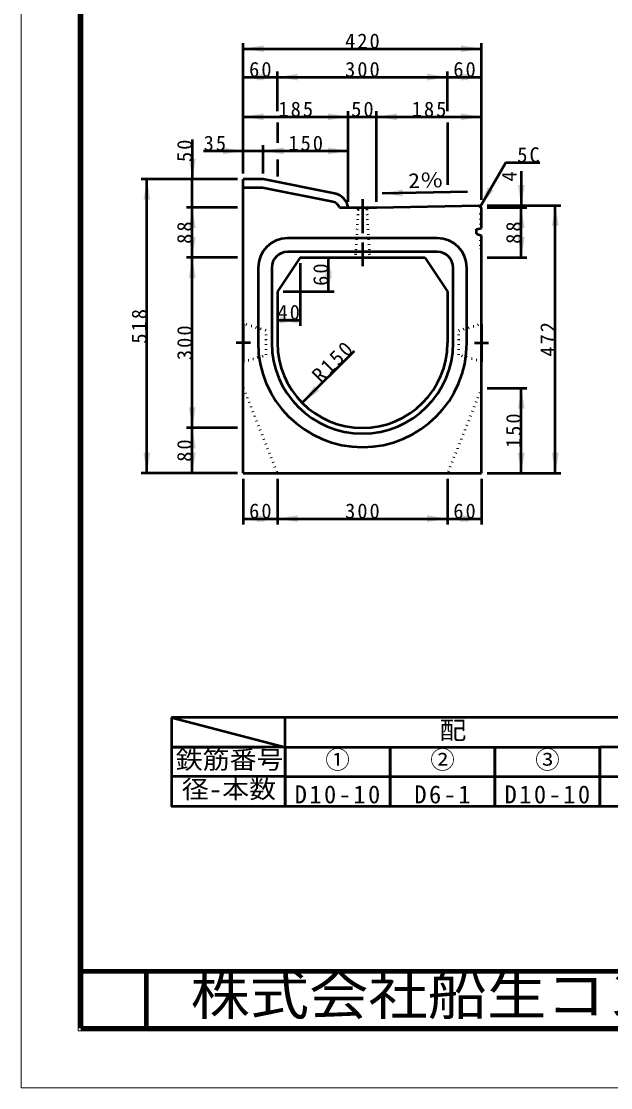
# Model space of a CAD drawing. Units: millimetres, scale not verified. Extents: x -2102 to 2102, y -1485 to 1485.
# Drawn here: x -2102 to -1064, y -1485 to 394 of the extents above; entities that cross this region are included whole.
import ezdxf
from ezdxf.enums import TextEntityAlignment as Align

# ---------------------------------------------------------------- set-up
doc = ezdxf.new("R2010")
doc.units = ezdxf.units.MM
doc.header["$LTSCALE"] = 5
doc.linetypes.add('DOTTED', pattern=[1.75, 0.25, -1.5])
doc.linetypes.add('LONG_DASHED_DOTTED', pattern=[15.25, 12, -1.5, 0.25, -1.5])
doc.layers.add('0-0_V-nasSTD', color=7, linetype='Continuous', lineweight=35)
doc.layers.add('0-1_0', color=7, linetype='Continuous', lineweight=50)
doc.styles.add('ＭＳ ゴシック', font='')
doc.styles.get('ＭＳ ゴシック').set_extended_font_data('MS Gothic')

msp = doc.modelspace()

# ---------------------------------------------------------------- linework, layer by layer
at = {"layer": '0-0_V-nasSTD', "lineweight": 100}
for p, q in [((-1997.5, 1380), (-1997.5, -1380)), ((-1882.5, -1280), (-1882.5, -1380)), ((-1997.5, -1380), (1997.5, -1380))]:
    msp.add_line(p, q, dxfattribs=at)
at = {"layer": '0-0_V-nasSTD', "lineweight": 50}
for p, q in [((-1837.5, -833), (-1637.5, -885)), ((-1452.5, -833), (-1637.5, -833)), ((-1267.5, -833), (-1452.5, -833)), ((-1082.5, -833), (-1267.5, -833)), ((-897.5, -833), (-1082.5, -833)), ((-1837.5, -885), (-1837.5, -937)), ((-1637.5, -885), (-1452.5, -885)), ((-1452.5, -885), (-1267.5, -885)), ((-1267.5, -885), (-1082.5, -885))]:
    msp.add_line(p, q, dxfattribs=at)
at = {"layer": '0-0_V-nasSTD', "lineweight": 18}
for points in [[(-2102.5, -1485), (-2102.5, 1485), (2102.5, 1485), (2102.5, -1485)], [(-2002.5, -1385), (-2002.5, 1385), (2002.5, 1385), (2002.5, -1385)]]:
    msp.add_lwpolyline(points, close=True, dxfattribs=at)
at = {"layer": '0-0_V-nasSTD', "lineweight": 50}
for points in [[(-1837.5, -833), (-1837.5, -885), (-1672.5, -885)], [(-1637.5, -885), (-1637.5, -833), (-1837.5, -833)], [(-1637.5, -937), (-1637.5, -885), (-1837.5, -885)], [(-1637.5, -885), (-1637.5, -937), (-1452.5, -937), (-1452.5, -885), (-1452.5, -937), (-1267.5, -937), (-1267.5, -885), (-1267.5, -937), (-1082.5, -937), (-1082.5, -885), (-1082.5, -937)], [(-1082.5, -937), (-897.5, -937), (-897.5, -885), (-1082.5, -885)], [(-1637.5, -937), (-1637.5, -989), (-1452.5, -989), (-1452.5, -937), (-1452.5, -989), (-1267.5, -989), (-1267.5, -937), (-1267.5, -989), (-1082.5, -989), (-1082.5, -937), (-1082.5, -989)], [(-1082.5, -989), (-897.5, -989), (-897.5, -937)]]:
    msp.add_lwpolyline(points, dxfattribs=at)
msp.add_lwpolyline([(-1837.5, -937), (-1837.5, -989), (-1637.5, -989), (-1637.5, -937)], close=True, dxfattribs=at)
msp.add_arc((-1555.603, 61.011), 29.819, 8.69924, 79.64595, dxfattribs=at)
at = {"layer": '0-0_V-nasSTD'}
for points in [[(-1711.127, 345.521), (-1675.127, 339.521), (-1675.127, 351.521)], [(-1327.127, 339.521), (-1327.127, 351.521), (-1291.127, 345.521)], [(-1711.127, 295.521), (-1675.127, 289.521), (-1675.127, 301.521)], [(-1687.127, 289.521), (-1687.127, 301.521), (-1651.127, 295.521)], [(-1651.127, 295.521), (-1615.127, 289.521), (-1615.127, 301.521)], [(-1387.127, 289.521), (-1387.127, 301.521), (-1351.127, 295.521)], [(-1351.127, 295.521), (-1315.127, 289.521), (-1315.127, 301.521)], [(-1327.127, 289.521), (-1327.127, 301.521), (-1291.127, 295.521)], [(-1711.127, 225.521), (-1675.127, 219.521), (-1675.127, 231.521)], [(-1562.127, 219.521), (-1562.127, 231.521), (-1526.127, 225.521)], [(-1476.127, 225.521), (-1440.127, 219.521), (-1440.127, 231.521)], [(-1327.127, 219.521), (-1327.127, 231.521), (-1291.127, 225.521)], [(-1747.127, 159.521), (-1747.127, 171.521), (-1711.127, 165.521)], [(-1676.127, 165.521), (-1640.127, 159.521), (-1640.127, 171.521)], [(-1562.127, 159.521), (-1562.127, 171.521), (-1526.127, 165.521)], [(-1807.127, 151.521), (-1801.127, 115.521), (-1795.127, 151.521)], [(-1887.127, 79.521), (-1881.127, 115.521), (-1875.127, 79.521)], [(-1466.099, 90.84), (-1430.237, 97.617), (-1429.977, 85.619)], [(-1293.627, 67.021), (-1280.823, 101.198), (-1270.431, 95.198)], [(-1227.127, 105.521), (-1221.127, 69.521), (-1215.127, 105.521)], [(-1807.127, 29.521), (-1801.127, 65.521), (-1795.127, 29.521)], [(-1227.127, 29.521), (-1221.127, 65.521), (-1215.127, 29.521)], [(-1167.127, 33.521), (-1161.127, 69.521), (-1155.127, 33.521)], [(-1807.127, 13.521), (-1801.127, -22.479), (-1795.127, 13.521)], [(-1227.127, 13.521), (-1221.127, -22.479), (-1215.127, 13.521)], [(-1807.127, -58.479), (-1801.127, -22.479), (-1795.127, -58.479)], [(-1567.127, -58.479), (-1561.127, -22.479), (-1555.127, -58.479)], [(-1567.127, -46.479), (-1561.127, -82.479), (-1555.127, -46.479)], [(-1651.127, -132.479), (-1615.127, -138.479), (-1615.127, -126.479)], [(-1647.127, -138.479), (-1647.127, -126.479), (-1611.127, -132.479)], [(-1607.193, -278.545), (-1585.98, -248.847), (-1577.495, -257.332)], [(-1227.127, -288.479), (-1221.127, -252.479), (-1215.127, -288.479)], [(-1807.127, -286.479), (-1801.127, -322.479), (-1795.127, -286.479)], [(-1807.127, -358.479), (-1801.127, -322.479), (-1795.127, -358.479)], [(-1887.127, -366.479), (-1881.127, -402.479), (-1875.127, -366.479)], [(-1807.127, -366.479), (-1801.127, -402.479), (-1795.127, -366.479)], [(-1227.127, -366.479), (-1221.127, -402.479), (-1215.127, -366.479)], [(-1167.127, -366.479), (-1161.127, -402.479), (-1155.127, -366.479)], [(-1711.127, -482.479), (-1675.127, -488.479), (-1675.127, -476.479)], [(-1687.127, -488.479), (-1687.127, -476.479), (-1651.127, -482.479)], [(-1651.127, -482.479), (-1615.127, -488.479), (-1615.127, -476.479)], [(-1387.127, -488.479), (-1387.127, -476.479), (-1351.127, -482.479)], [(-1351.127, -482.479), (-1315.127, -488.479), (-1315.127, -476.479)], [(-1327.127, -488.479), (-1327.127, -476.479), (-1291.127, -482.479)]]:
    msp.add_solid(points, dxfattribs=at)
at = {"layer": '0-1_0'}
for p, q in [((-1711.127, 125.521), (-1711.127, 355.521)), ((-1711.127, 345.521), (-1291.127, 345.521)), ((-1291.127, 79.521), (-1291.127, 355.521)), ((-1651.127, 235.521), (-1651.127, 305.521)), ((-1351.127, 235.521), (-1351.127, 305.521)), ((-1711.127, 225.521), (-1526.127, 225.521)), ((-1526.127, 75.734), (-1526.127, 235.734)), ((-1526.127, 225.521), (-1476.127, 225.521)), ((-1476.127, 75.521), (-1476.127, 235.521)), ((-1476.127, 225.521), (-1291.127, 225.521)), ((-1651.127, 215.521), (-1651.127, 179.521)), ((-1351.127, 215.521), (-1351.127, 105.521)), ((-1801.127, 185.521), (-1801.127, 115.521)), ((-1676.127, 125.521), (-1676.127, 175.521)), ((-1781.127, 165.521), (-1711.127, 165.521)), ((-1651.127, 150.521), (-1651.127, 120.521)), ((-1248.627, 144.963), (-1293.627, 67.021)), ((-1248.627, 144.963), (-1188.627, 144.963)), ((-1721.127, 115.521), (-1891.127, 115.521)), ((-1881.127, -402.479), (-1881.127, 115.521)), ((-1801.127, 65.521), (-1801.127, 115.521)), ((-1711.127, -402.479), (-1711.127, 115.521)), ((-1676.127, 115.521), (-1711.127, 115.521)), ((-1550.244, 90.344), (-1676.127, 115.521)), ((-1221.127, 129.521), (-1221.127, 69.521)), ((-1677.613, 100.521), (-1711.127, 100.521)), ((-1553.186, 75.635), (-1677.613, 100.521)), ((-1466.099, 90.84), (-1316.134, 94.082)), ((-1721.127, 65.521), (-1811.127, 65.521)), ((-1801.127, -22.479), (-1801.127, 65.521)), ((-1541.848, 65.521), (-1476.127, 65.521)), ((-1291.127, 29.536), (-1291.127, 64.521)), ((-1281.127, 69.521), (-1151.127, 69.521)), ((-1281.127, 65.521), (-1211.127, 65.521)), ((-1221.127, 65.521), (-1221.127, 69.521)), ((-1221.127, -22.479), (-1221.127, 65.521)), ((-1161.127, -402.479), (-1161.127, 69.521)), ((-1300.127, 27.521), (-1291.127, 29.536)), ((-1300.127, 19.521), (-1300.127, 27.521)), ((-1300.127, 19.521), (-1291.127, 16.163)), ((-1369.127, 11.521), (-1633.127, 11.521)), ((-1291.127, -402.479), (-1291.127, 16.163)), ((-1369.127, -12.479), (-1633.127, -12.479)), ((-1721.127, -22.479), (-1811.127, -22.479)), ((-1611.127, -22.479), (-1651.127, -82.479)), ((-1611.127, -22.479), (-1391.127, -22.479)), ((-1611.127, -32.479), (-1611.127, -142.479)), ((-1601.127, -22.479), (-1550.107, -22.479)), ((-1561.127, -82.479), (-1561.127, -22.479)), ((-1391.127, -22.479), (-1351.127, -82.479)), ((-1281.127, -22.479), (-1211.127, -22.479)), ((-1685.127, -40.479), (-1685.127, -172.479)), ((-1661.127, -40.479), (-1661.127, -172.479)), ((-1341.127, -172.479), (-1341.127, -40.479)), ((-1317.127, -172.479), (-1317.127, -40.479)), ((-1651.127, -82.479), (-1651.127, -172.479)), ((-1641.127, -82.479), (-1551.127, -82.479)), ((-1351.127, -82.479), (-1351.127, -172.479)), ((-1711.127, -138.979), (-1711.127, -205.979)), ((-1651.127, -132.479), (-1611.127, -132.479)), ((-1291.127, -138.979), (-1291.127, -205.979)), ((-1607.193, -278.545), (-1515.269, -186.621)), ((-1281.127, -252.479), (-1211.127, -252.479)), ((-1221.127, -402.479), (-1221.127, -252.479)), ((-1721.127, -322.479), (-1811.127, -322.479)), ((-1721.127, -402.479), (-1891.127, -402.479)), ((-1711.127, -402.479), (-1291.127, -402.479)), ((-1711.127, -412.479), (-1711.127, -492.479)), ((-1651.127, -412.479), (-1651.127, -492.479)), ((-1351.127, -412.479), (-1351.127, -492.479)), ((-1291.127, -412.479), (-1291.127, -492.479)), ((-1281.127, -402.479), (-1151.127, -402.479))]:
    msp.add_line(p, q, dxfattribs=at)
at = {"layer": '0-1_0', "linetype": 'LONG_DASHED_DOTTED'}
for p, q in [((-1501.127, 80.521), (-1501.127, -37.479)), ((-1698.627, -172.479), (-1723.627, -172.479)), ((-1303.627, -172.479), (-1278.627, -172.479))]:
    msp.add_line(p, q, dxfattribs=at)
at = {"layer": '0-1_0', "linetype": 'DOTTED'}
for p, q in [((-1508.627, 62.521), (-1513.627, -22.479)), ((-1508.627, 62.521), (-1511.627, 65.521)), ((-1508.627, 62.521), (-1493.627, 62.521)), ((-1493.627, 62.521), (-1490.627, 65.521)), ((-1493.627, 62.521), (-1488.627, -22.479)), ((-1293.427, 54.521), (-1291.127, 56.821)), ((-1293.427, 54.521), (-1293.427, 29.021)), ((-1671.127, -150.979), (-1711.127, -138.979)), ((-1331.127, -150.979), (-1291.127, -138.979)), ((-1711.127, -252.479), (-1651.127, -402.479)), ((-1291.127, -252.479), (-1351.127, -402.479))]:
    msp.add_line(p, q, dxfattribs=at)
at = {"layer": '0-1_0', "lineweight": 100}
msp.add_line((-1997.5, -1280), (1997.5, -1280), dxfattribs=at)
at = {"layer": '0-1_0'}
for points in [[(-1711.127, 295.521), (-1651.127, 295.521), (-1351.127, 295.521), (-1291.127, 295.521)], [(-1711.127, 165.521), (-1676.127, 165.521), (-1526.127, 165.521)], [(-1476.127, 65.521), (-1296.127, 69.521), (-1291.127, 64.521)], [(-1801.127, -402.479), (-1801.127, -322.479), (-1801.127, -22.479)], [(-1711.127, -482.479), (-1651.127, -482.479), (-1351.127, -482.479), (-1291.127, -482.479)]]:
    msp.add_lwpolyline(points, dxfattribs=at)
at = {"layer": '0-1_0', "linetype": 'DOTTED'}
for points in [[(-1293.427, 17.021), (-1293.427, -5.479), (-1291.127, -7.779)], [(-1711.127, -205.979), (-1671.127, -193.979), (-1671.127, -150.979)], [(-1291.127, -205.979), (-1331.127, -193.979), (-1331.127, -150.979)]]:
    msp.add_lwpolyline(points, dxfattribs=at)
at = {"layer": '0-1_0'}
for centre, radius, start, end in [((-1556.127, 60.927), 15, 17.83486, 78.69007), ((-1633.127, -40.479), 52, 90, 180), ((-1369.127, -40.479), 52, 0, 90), ((-1633.127, -40.479), 28, 90, 180), ((-1369.127, -40.479), 28, 0, 90), ((-1501.127, -172.479), 184, 180, 270), ((-1501.127, -172.479), 160, 180, 270), ((-1501.127, -172.479), 150, 180, 270), ((-1501.127, -172.479), 150, 270, 0), ((-1501.127, -172.479), 184, 270, 0), ((-1501.127, -172.479), 160, 270, 0)]:
    msp.add_arc(centre, radius, start, end, dxfattribs=at)

# ---------------------------------------------------------------- texts
at = {"layer": '0-0_V-nasSTD', "style": 'ＭＳ ゴシック', "width": 1.15}
msp.add_text('2％', height=26.39, rotation=1.239, dxfattribs=at).set_placement((-1419.91, 91.839), align=Align.BOTTOM_LEFT)
at = {"layer": '0-0_V-nasSTD', "style": 'ＭＳ ゴシック'}
msp.add_text('4', height=26.39, rotation=90, dxfattribs=at).set_placement((-1221.127, 111.521), align=Align.BOTTOM_LEFT)
at = {"layer": '0-0_V-nasSTD', "style": 'ＭＳ ゴシック', "width": 1.1}
for s, height, p in [('配\u3000\u3000\u3000\u3000\u3000\u3000\u3000\u3000\u3000\u3000筋', 31.67, (-1365.46, -880.6)), ('鉄筋番号', 31.67, (-1830.38, -932.6)), ('径-本数', 31.67, (-1819.58, -984.6)), ('株式会社船生コンクリート工業', 69.65, (-1804.221, -1377.45))]:
    msp.add_text(s, height=height, dxfattribs=at).set_placement(p, align=Align.BOTTOM_LEFT)
at = {"layer": '0-0_V-nasSTD', "style": 'ＭＳ ゴシック'}
for s, p in [('①', (-1566.6, -932.6)), ('②', (-1381.6, -932.6)), ('③', (-1196.6, -932.6))]:
    msp.add_text(s, height=31.67, dxfattribs=at).set_placement(p, align=Align.BOTTOM_LEFT)
at = {"layer": '0-0_V-nasSTD', "attachment_point": 7, "style": 'ＭＳ ゴシック'}
for s, insert, char_height in [('\\T1.2;420', (-1531.727, 345.521), 26.39), ('\\T1.2;60', (-1700.927, 295.521), 26.39), ('\\T1.2;300', (-1531.727, 295.521), 26.39), ('\\T1.2;60', (-1340.927, 295.521), 26.39), ('\\T1.2;185', (-1649.227, 225.521), 26.39), ('\\T1.2;50', (-1520.927, 225.521), 26.39), ('\\T1.2;185', (-1414.227, 225.521), 26.39), ('\\T1.2;35', (-1781.127, 165.521), 26.39), ('\\T1.2;150', (-1631.727, 165.521), 26.39), ('\\T1.2;5C', (-1228.227, 144.963), 26.39), ('\\T1.2;40', (-1650.927, -132.479), 26.39), ('\\T1.2;60', (-1700.927, -482.479), 26.39), ('\\T1.2;300', (-1531.727, -482.479), 26.39), ('\\T1.2;60', (-1340.927, -482.479), 26.39), ('\\T1.2;D10-10', (-1620.6, -984.6), 31.67), ('\\T1.2;D6-1', (-1409.68, -984.6), 31.67), ('\\T1.2;D10-10', (-1250.6, -984.6), 31.67)]:
    msp.add_mtext(s, dxfattribs=dict(at, insert=insert, char_height=char_height))
at = {"layer": '0-0_V-nasSTD', "char_height": 26.39, "attachment_point": 7, "style": 'ＭＳ ゴシック'}
for s, insert, rotation in [('\\T1.2;50', (-1801.127, 145.921), 90), ('\\T1.2;88', (-1801.127, 1.721), 90), ('\\T1.2;88', (-1221.127, 1.721), 90), ('\\T1.2;60', (-1561.127, -72.279), 90), ('\\T1.2;518', (-1881.127, -174.079), 90), ('\\T1.2;300', (-1801.127, -203.079), 90), ('\\T1.2;472', (-1161.127, -197.079), 90), ('\\T1.2;R150', (-1573.818, -245.17), 45), ('\\T1.2;150', (-1221.127, -358.079), 90), ('\\T1.2;80', (-1801.127, -382.279), 90)]:
    msp.add_mtext(s, dxfattribs=dict(at, insert=insert, rotation=rotation))

doc.saveas('drawing.dxf')
